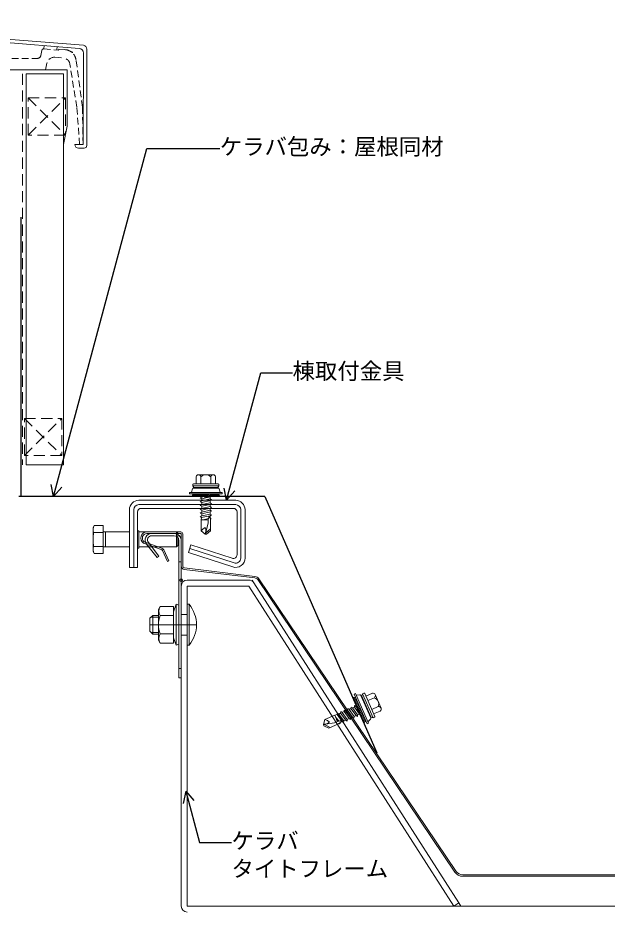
# Model space of a CAD drawing. Units: millimetres at full size, sheet at 1:3; details may follow other scales. Extents: x -1262 to 3778, y -891 to 1036.
# Drawn here: x 1748.6 to 2064.7, y 162.7 to 642.2 of the extents above; entities that cross this region are included whole.
import ezdxf
from ezdxf.enums import TextEntityAlignment as Align

# ---------------------------------------------------------------- set-up
doc = ezdxf.new("R2010")
doc.units = ezdxf.units.MM
doc.header["$LTSCALE"] = 3
doc.header["$PDMODE"] = 32
doc.header["$PDSIZE"] = 1.5
for name, pattern in [('CHAIN2', [12, 9, -1, 1, -1]), ('DASHED1', [1.8, 1.2, -0.6]), ('DASHED2', [3, 2, -1])]:
    doc.linetypes.add(name, pattern=pattern)
for name, color, linetype, lineweight in [('0-6_名称1', 5, 'Continuous', 25), ('0-C_屋根2', 3, 'Continuous', 9), ('1-1_水切1', 134, 'Continuous', 30), ('1-5_捨て笠木', 3, 'Continuous', 9), ('2-7_ビス1', 7, 'Continuous', 5), ('2-A_タイトフレーム', 3, 'Continuous', 9), ('2-F_I金具', 7, 'Continuous', 5), ('3-0_吊子', 7, 'Continuous', 5), ('3-1_面戸', 7, 'DASHED2', 5), ('3-D_防水シート', 3, 'DASHED2', 9), ('4-A_笠木（別途）', 2, 'DASHED1', 18), ('4-B_外壁（別途1）', 2, 'Continuous', 18)]:
    doc.layers.add(name, color=color, linetype=linetype, lineweight=lineweight)
doc.styles.add('ＭＳ ゴシック', font='')
doc.styles.get('ＭＳ ゴシック').set_extended_font_data('MS Gothic')

msp = doc.modelspace()

# ---------------------------------------------------------------- linework, layer by layer
at = {"layer": '0-6_名称1'}
for p, q in [((1767.783, 385.211), (1766.438, 391.783)), ((1767.783, 385.211), (1772.234, 390.23)), ((1860.602, 383.211), (1859.257, 389.783)), ((1860.602, 383.211), (1865.053, 388.23)), ((1838.647, 227.114), (1837.302, 220.542)), ((1838.647, 227.114), (1843.098, 222.095))]:
    msp.add_line(p, q, dxfattribs=at)
for points in [[(1767.783, 385.211), (1817.843, 572.035), (1856.956, 572.035)], [(1860.602, 383.211), (1878.914, 451.552), (1895.987, 451.552)], [(1838.647, 227.114), (1846.057, 199.461), (1863.21, 199.461)]]:
    msp.add_lwpolyline(points, dxfattribs=at)
at = {"layer": '0-C_屋根2'}
for p, q in [((1836.047, 366.211), (1817.847, 366.211)), ((1836.047, 365.411), (1817.847, 365.411)), ((1836.247, 347.929), (1836.247, 365.211)), ((1837.047, 347.929), (1837.047, 365.211)), ((1825.559, 356.806), (1816.01, 360.282)), ((1816.386, 360.997), (1825.833, 357.558)), ((1826.849, 356.627), (1829.632, 350.659)), ((1875.689, 341.581), (1837.832, 346.142)), ((1875.785, 342.375), (1837.927, 346.936)), ((1877.25, 340.626), (1983.061, 183.617)), ((1877.914, 341.073), (1983.724, 184.064)), ((1987.198, 182.211), (2184.361, 182.211)), ((1987.197, 181.411), (2184.361, 181.411))]:
    msp.add_line(p, q, dxfattribs=at)
msp.add_lwpolyline([(1826.124, 356.289), (1828.907, 350.321), (1829.632, 350.659)], dxfattribs=at)
for centre, radius, start, end in [((1817.847, 362.962), 3.249, 90, 235.57982), ((1817.847, 362.962), 2.449, 90.00009, 233.37631), ((1836.047, 365.211), 1, 0, 90), ((1836.047, 365.211), 0.2, 0, 90), ((1825.217, 355.867), 1, 25, 70), ((1825.217, 355.867), 1.8, 25, 70), ((1838.047, 347.929), 1.8, 180, 263.13001), ((1838.047, 347.929), 1, 180, 263.13001), ((1875.426, 339.397), 2.2, 33.97654, 83.13001), ((1875.426, 339.397), 3, 33.97654, 83.13001), ((1987.207, 186.411), 5, 213.97654, 270.11492), ((1987.207, 186.411), 4.2, 213.97654, 270.11492)]:
    msp.add_arc(centre, radius, start, end, dxfattribs=at)
at = {"layer": '1-1_水切1'}
for p, q in [((1750.147, 535.211), (1750.147, 385.211)), ((1881.168, 385.211), (1749.147, 385.211)), ((1881.168, 385.211), (1941.098, 247.704))]:
    msp.add_line(p, q, dxfattribs=at)
at = {"layer": '1-5_捨て笠木'}
msp.add_lwpolyline([(1773.147, 574.211), (1775.147, 584.009), (1775.147, 614.211), (1597.147, 614.211), (1597.147, 584.009), (1599.147, 574.211)], dxfattribs=at)
at = {"layer": '2-7_ビス1'}
for p, q in [((1844.203, 395.853), (1844.203, 392.011)), ((1853.39, 396.911), (1845.516, 396.911)), ((1846.828, 395.853), (1846.828, 392.011)), ((1852.078, 395.853), (1852.078, 392.011)), ((1854.703, 395.853), (1854.703, 392.011)), ((1842.308, 389.364), (1841.768, 387.654)), ((1842.446, 390.903), (1842.446, 391.693)), ((1842.446, 390.903), (1856.459, 390.903)), ((1843.099, 390.125), (1842.446, 390.903)), ((1842.765, 392.011), (1856.141, 392.011)), ((1856.03, 389.771), (1842.876, 389.771)), ((1855.563, 390.011), (1843.343, 390.011)), ((1847.224, 390.011), (1847.224, 389.771)), ((1851.682, 390.011), (1851.682, 389.771)), ((1855.807, 390.125), (1856.459, 390.903)), ((1856.459, 390.903), (1856.459, 391.693)), ((1856.598, 389.364), (1857.138, 387.654)), ((1840.753, 387.491), (1840.753, 386.651)), ((1858.153, 387.491), (1840.753, 387.491)), ((1842.424, 386.651), (1842.064, 385.211)), ((1842.064, 385.211), (1856.841, 385.211)), ((1842.859, 385.211), (1842.223, 385.847)), ((1843.759, 385.211), (1842.403, 386.567)), ((1843.22, 386.651), (1844.66, 385.211)), ((1844.121, 386.651), (1845.561, 385.211)), ((1845.022, 386.651), (1846.462, 385.211)), ((1845.923, 386.651), (1847.363, 385.211)), ((1846.453, 384.488), (1847.224, 384.933)), ((1846.453, 384.488), (1847.224, 384.044)), ((1846.823, 386.651), (1848.263, 385.211)), ((1847.224, 384.933), (1847.224, 385.211)), ((1847.224, 384.933), (1848.449, 385.211)), ((1847.224, 384.044), (1851.682, 385.055)), ((1847.224, 384.044), (1847.224, 382.911)), ((1847.224, 382.911), (1851.682, 383.922)), ((1847.724, 386.651), (1849.164, 385.211)), ((1848.625, 386.651), (1850.065, 385.211)), ((1849.526, 386.651), (1850.966, 385.211)), ((1850.426, 386.651), (1851.866, 385.211)), ((1851.327, 386.651), (1852.767, 385.211)), ((1851.682, 385.055), (1851.953, 385.211)), ((1851.682, 385.055), (1851.682, 383.922)), ((1852.453, 383.477), (1851.682, 383.922)), ((1852.228, 386.651), (1853.668, 385.211)), ((1853.129, 386.651), (1854.569, 385.211)), ((1854.03, 386.651), (1855.47, 385.211)), ((1854.93, 386.651), (1856.37, 385.211)), ((1855.831, 386.651), (1856.698, 385.784)), ((1856.481, 386.651), (1856.841, 385.211)), ((1846.453, 382.466), (1847.224, 382.911)), ((1846.453, 382.466), (1847.224, 382.021)), ((1846.453, 380.444), (1847.224, 380.889)), ((1846.453, 378.421), (1847.224, 378.866)), ((1847.224, 382.021), (1851.682, 383.032)), ((1847.224, 382.021), (1847.224, 380.889)), ((1847.224, 380.889), (1851.682, 381.9)), ((1847.224, 378.866), (1851.682, 379.878)), ((1852.453, 383.477), (1851.682, 383.032)), ((1851.682, 383.032), (1851.682, 381.9)), ((1852.453, 381.455), (1851.682, 381.9)), ((1852.453, 381.455), (1851.682, 381.01)), ((1852.453, 379.433), (1851.682, 379.878)), ((1852.453, 379.433), (1851.682, 378.988)), ((1846.453, 376.399), (1847.224, 376.844)), ((1846.453, 376.399), (1847.224, 375.954)), ((1846.453, 374.377), (1847.224, 374.822)), ((1846.453, 374.377), (1847.139, 373.981)), ((1846.905, 372.655), (1847.139, 373.981)), ((1847.139, 373.981), (1851.682, 374.943)), ((1847.224, 376.844), (1851.682, 377.855)), ((1847.224, 375.954), (1851.682, 376.965)), ((1847.224, 375.954), (1847.224, 374.822)), ((1847.224, 374.822), (1851.682, 375.833)), ((1852.453, 377.41), (1851.682, 377.855)), ((1852.453, 377.41), (1851.682, 376.965)), ((1851.682, 376.965), (1851.682, 375.833)), ((1852.453, 375.388), (1851.682, 375.833)), ((1852.453, 375.388), (1851.682, 374.943)), ((1851.682, 374.943), (1851.682, 374.46)), ((1851.81, 373.737), (1851.682, 374.46)), ((1846.905, 372.655), (1846.905, 366.882)), ((1846.905, 372.655), (1850.708, 372.655)), ((1850.842, 373.456), (1848.077, 372.655)), ((1849.453, 372.655), (1850.74, 372.867)), ((1850.708, 370.883), (1849.454, 366.203)), ((1850.708, 372.655), (1850.708, 370.882)), ((1851.81, 373.737), (1851.744, 373.718)), ((1851.81, 373.737), (1852.186, 373.52)), ((1851.912, 373.06), (1851.929, 373.063)), ((1851.929, 373.063), (1852.186, 373.212)), ((1852.001, 372.655), (1851.929, 373.063)), ((1852.001, 372.655), (1852.001, 366.882)), ((1852.186, 373.52), (1852.186, 373.212)), ((1846.905, 366.882), (1849.134, 365.011)), ((1849.771, 365.011), (1849.134, 365.011)), ((1849.276, 365.54), (1852.001, 367.826)), ((1852.001, 366.882), (1849.771, 365.011)), ((1929.724, 279.508), (1928.954, 279.172)), ((1936.676, 263.557), (1929.724, 279.508)), ((1932.062, 278.83), (1930.279, 278.642)), ((1937.918, 266.414), (1932.663, 278.472)), ((1937.951, 266.938), (1933.069, 278.14)), ((1933.076, 278.409), (1933.528, 279.318)), ((1933.528, 279.318), (1934.252, 279.634)), ((1933.528, 279.318), (1939.127, 266.473)), ((1934.672, 279.469), (1940.016, 267.207)), ((1938.768, 279.686), (1935.246, 278.151)), ((1943.409, 271.686), (1940.262, 278.906)), ((1929.622, 277.64), (1928.158, 277.395)), ((1928.158, 277.395), (1934.062, 263.848)), ((1928.475, 276.667), (1928.804, 277.503)), ((1928.835, 275.841), (1929.536, 277.626)), ((1929.94, 276.91), (1929.195, 275.015)), ((1930.3, 276.085), (1929.555, 274.189)), ((1930.66, 275.259), (1929.915, 273.364)), ((1931.019, 274.433), (1930.275, 272.538)), ((1931.379, 273.607), (1930.635, 271.712)), ((1934.619, 274.583), (1934.399, 274.487)), ((1939.817, 277.28), (1936.295, 275.745)), ((1919.979, 269.043), (1919.89, 268.256)), ((1919.979, 269.043), (1920.695, 268.514)), ((1921.733, 268.967), (1920.695, 268.514)), ((1920.695, 268.514), (1923.403, 264.831)), ((1921.833, 269.851), (1921.733, 268.967)), ((1921.733, 268.967), (1924.441, 265.283)), ((1921.833, 269.851), (1922.549, 269.322)), ((1922.549, 269.322), (1925.257, 265.639)), ((1923.687, 270.659), (1924.403, 270.13)), ((1924.403, 270.13), (1927.111, 266.447)), ((1925.541, 271.467), (1926.257, 270.938)), ((1927.295, 271.391), (1926.257, 270.938)), ((1926.257, 270.938), (1928.965, 267.255)), ((1927.395, 272.275), (1927.295, 271.391)), ((1927.295, 271.391), (1930.003, 267.707)), ((1927.395, 272.275), (1928.111, 271.746)), ((1929.149, 272.199), (1928.111, 271.746)), ((1928.111, 271.746), (1930.819, 268.063)), ((1929.249, 273.083), (1929.149, 272.199)), ((1929.149, 272.199), (1931.857, 268.515)), ((1929.249, 273.083), (1929.964, 272.554)), ((1929.964, 272.554), (1930.219, 272.665)), ((1929.964, 272.554), (1930.709, 271.542)), ((1931.857, 268.515), (1930.819, 268.063)), ((1931.739, 272.782), (1930.995, 270.886)), ((1932.099, 271.956), (1931.354, 270.06)), ((1932.459, 271.13), (1931.714, 269.235)), ((1931.857, 268.515), (1932.109, 268.329)), ((1932.819, 270.304), (1932.074, 268.409)), ((1933.179, 269.479), (1932.434, 267.583)), ((1933.539, 268.653), (1932.794, 266.757)), ((1936.401, 270.496), (1936.181, 270.4)), ((1941.914, 272.467), (1938.392, 270.932)), ((1942.963, 270.06), (1939.441, 268.525)), ((1913.289, 265.634), (1912.465, 262.843)), ((1918.581, 267.94), (1913.289, 265.634)), ((1918.476, 263.746), (1913.686, 263.026)), ((1920.1, 264.454), (1918.476, 263.746)), ((1918.581, 267.94), (1919.89, 268.256)), ((1918.581, 267.94), (1920.1, 264.454)), ((1920.889, 264.651), (1919.049, 266.866)), ((1919.599, 265.605), (1920.308, 264.509)), ((1919.89, 268.256), (1922.588, 264.475)), ((1921.533, 263.877), (1921.484, 263.445)), ((1921.533, 263.877), (1921.49, 263.929)), ((1921.533, 263.877), (1922.145, 264.283)), ((1922.588, 264.475), (1922.145, 264.283)), ((1923.303, 263.947), (1922.588, 264.475)), ((1923.303, 263.947), (1923.403, 264.831)), ((1924.441, 265.283), (1923.403, 264.831)), ((1925.157, 264.755), (1924.441, 265.283)), ((1925.157, 264.755), (1925.257, 265.639)), ((1927.011, 265.563), (1926.295, 266.091)), ((1927.011, 265.563), (1927.111, 266.447)), ((1928.865, 266.37), (1928.149, 266.899)), ((1928.865, 266.37), (1928.965, 267.255)), ((1930.003, 267.707), (1928.965, 267.255)), ((1930.719, 267.179), (1930.003, 267.707)), ((1930.719, 267.179), (1930.819, 268.063)), ((1933.899, 267.827), (1933.154, 265.932)), ((1934.258, 267.001), (1933.514, 265.106)), ((1934.618, 266.176), (1933.874, 264.28)), ((1935.238, 264.754), (1934.062, 263.848)), ((1934.978, 265.35), (1934.53, 264.208)), ((1937.772, 265.731), (1936.42, 264.553)), ((1938.153, 266.76), (1939.127, 266.473)), ((1939.127, 266.473), (1939.851, 266.788)), ((1912.719, 262.259), (1912.465, 262.843)), ((1915.325, 260.963), (1912.719, 262.259)), ((1913.006, 262.924), (1916.19, 261.34)), ((1920.617, 263.269), (1915.325, 260.963)), ((1920.617, 263.269), (1920.963, 263.498)), ((1920.954, 263.512), (1920.963, 263.498)), ((1920.963, 263.498), (1921.202, 263.322)), ((1921.484, 263.445), (1921.202, 263.322))]:
    msp.add_line(p, q, dxfattribs=at)
for points in [[(1858.153, 387.491), (1858.153, 386.651), (1840.753, 386.651)], [(1846.453, 380.444), (1847.224, 379.999), (1847.224, 378.866)], [(1847.224, 379.999), (1851.682, 381.01), (1851.682, 379.878)], [(1847.224, 377.977), (1851.682, 378.988), (1851.682, 377.855)], [(1846.453, 378.421), (1847.224, 377.977), (1847.224, 376.844)], [(1852.001, 372.655), (1851.813, 373.47), (1851.628, 374.08), (1851.449, 374.46), (1851.281, 374.586), (1851.127, 374.448), (1850.982, 374.066), (1850.843, 373.461), (1850.708, 372.655)], [(1846.905, 366.882), (1847.274, 367.194), (1847.667, 367.533), (1848.063, 367.864), (1848.441, 368.153), (1848.778, 368.365), (1849.051, 368.467), (1849.241, 368.425), (1849.349, 368.18), (1849.413, 367.744), (1849.445, 367.208), (1849.455, 366.664), (1849.454, 366.203)], [(1849.453, 365.011), (1849.392, 365.143), (1849.338, 365.275), (1849.297, 365.407), (1849.276, 365.54), (1849.285, 365.705), (1849.324, 365.87), (1849.384, 366.037), (1849.454, 366.203)], [(1936.676, 263.557), (1935.906, 263.221), (1928.954, 279.172)], [(1923.687, 270.659), (1923.587, 269.775), (1922.549, 269.322)], [(1923.587, 269.775), (1926.295, 266.091), (1925.257, 265.639)], [(1925.541, 271.467), (1925.441, 270.583), (1924.403, 270.13)], [(1925.441, 270.583), (1928.149, 266.899), (1927.111, 266.447)], [(1913.289, 265.634), (1913.723, 265.421), (1914.19, 265.195), (1914.652, 264.964), (1915.068, 264.734), (1915.397, 264.51), (1915.6, 264.3), (1915.637, 264.109), (1915.455, 263.912), (1915.081, 263.679), (1914.603, 263.436), (1914.109, 263.209), (1913.686, 263.026)], [(1920.617, 263.269), (1921.289, 263.767), (1921.775, 264.18), (1922.051, 264.496), (1922.1, 264.7), (1921.911, 264.787), (1921.504, 264.767), (1920.894, 264.652), (1920.1, 264.454)], [(1912.592, 262.551), (1912.688, 262.659), (1912.788, 262.762), (1912.893, 262.852), (1913.006, 262.924), (1913.161, 262.982), (1913.328, 263.012), (1913.505, 263.024), (1913.686, 263.026)]]:
    msp.add_lwpolyline(points, dxfattribs=at)
for centre, radius, start, end in [((1845.516, 395.568), 1.343, 12.25461, 167.74538), ((1849.453, 393.126), 3.785, 46.09561, 133.90437), ((1853.39, 395.568), 1.343, 12.25461, 167.74538), ((1842.876, 389.171), 0.6, 90, 161.24339), ((1842.765, 391.693), 0.319, 90, 180), ((1843.343, 390.33), 0.319, 220, 270), ((1855.563, 390.33), 0.319, 270, 320), ((1856.03, 389.171), 0.6, 18.75661, 90), ((1856.141, 391.693), 0.319, 0, 90), ((1841.541, 387.731), 0.24, 270, 341.24339), ((1857.365, 387.731), 0.24, 198.75661, 270), ((1930.259, 278.881), 0.24, 203.54915, 274.79255), ((1932.113, 278.232), 0.6, 23.54915, 94.79255), ((1933.361, 278.267), 0.319, 153.54915, 203.54915), ((1934.38, 279.342), 0.319, 23.54915, 113.54915), ((1939.031, 278.369), 1.343, 305.80376, 101.29453), ((1938.365, 273.784), 3.785, 339.64476, 67.45352), ((1942.177, 271.15), 1.343, 305.80376, 101.29453), ((1936.581, 264.375), 0.24, 132.30576, 203.54915), ((1937.368, 266.175), 0.6, 312.30576, 23.54915), ((1938.243, 267.066), 0.319, 203.54915, 253.54915), ((1939.724, 267.08), 0.319, 293.54915, 23.54915)]:
    msp.add_arc(centre, radius, start, end, dxfattribs=at)
at = {"layer": '2-7_ビス1', "color": 5}
for p in [(1849.453, 385.211), (1931.11, 270.621)]:
    msp.add_point(p, dxfattribs=at)
at = {"layer": '2-A_タイトフレーム'}
for p, q in [((1836.247, 337.211), (1836.247, 165.411)), ((1872.496, 340.411), (1839.447, 340.411)), ((1839.447, 337.211), (1839.447, 165.411)), ((1872.496, 337.211), (1839.447, 337.211)), ((1982.448, 165.411), (1872.496, 337.211)), ((1875.191, 338.936), (1874.247, 340.411)), ((1985.143, 167.136), (1875.191, 338.936)), ((2086.247, 165.411), (1839.447, 165.411)), ((1985.143, 167.136), (1982.448, 165.411)), ((1986.247, 165.411), (1985.143, 167.136))]:
    msp.add_line(p, q, dxfattribs=at)
at = {"layer": '2-A_タイトフレーム', "linetype": 'DASHED2'}
for p, q in [((1839.247, 321.911), (1836.247, 321.911)), ((1839.247, 310.911), (1836.247, 310.911))]:
    msp.add_line(p, q, dxfattribs=at)
at = {"layer": '2-A_タイトフレーム'}
for centre, start, end in [((1839.447, 337.211), 90, 180), ((1872.496, 337.211), 32.61924, 90), ((1839.447, 165.411), 180, 270)]:
    msp.add_arc(centre, 3.2, start, end, dxfattribs=at)
msp.add_point((1836.247, 340.411), dxfattribs=at)
at = {"layer": '2-F_I金具'}
for p, q in [((1865.468, 383.211), (1813.468, 383.211)), ((1865.468, 380.911), (1813.468, 380.911)), ((1864.168, 378.911), (1814.768, 378.911)), ((1808.468, 378.211), (1808.468, 347.211)), ((1810.768, 378.211), (1810.768, 347.211)), ((1812.768, 376.911), (1812.768, 347.211)), ((1866.168, 376.911), (1866.168, 354)), ((1868.168, 378.211), (1868.168, 352.211)), ((1870.468, 378.211), (1870.468, 352.211)), ((1788.947, 368.711), (1789.527, 369.717)), ((1794.447, 369.717), (1789.527, 369.717)), ((1794.447, 369.717), (1794.447, 354.706)), ((1788.947, 368.711), (1788.947, 355.711)), ((1794.447, 365.964), (1789.262, 365.964)), ((1794.447, 366.211), (1808.468, 366.211)), ((1795.619, 366.211), (1795.619, 358.211)), ((1812.768, 366.861), (1813.468, 366.861)), ((1813.468, 366.861), (1813.468, 357.561)), ((1833.77, 366.211), (1813.468, 366.211)), ((1834.447, 365.535), (1833.77, 366.211)), ((1834.447, 365.535), (1834.447, 358.888)), ((1788.947, 355.711), (1789.527, 354.706)), ((1794.447, 358.458), (1789.262, 358.458)), ((1794.447, 358.211), (1808.468, 358.211)), ((1812.768, 357.561), (1813.468, 357.561)), ((1834.447, 358.888), (1833.77, 358.211)), ((1840.147, 355.181), (1841.476, 359.271)), ((1863.923, 347.456), (1840.147, 355.181)), ((1864.634, 349.643), (1840.858, 357.369)), ((1863.55, 352.098), (1841.476, 359.271)), ((1794.447, 354.706), (1789.527, 354.706)), ((1808.468, 347.211), (1812.768, 347.211))]:
    msp.add_line(p, q, dxfattribs=at)
msp.add_lwpolyline([(1833.77, 366.211), (1833.77, 358.211), (1813.468, 358.211)], dxfattribs=at)
for centre, radius, start, end in [((1813.468, 378.211), 5, 90, 180), ((1813.468, 378.211), 2.7, 90, 180), ((1814.768, 376.911), 2, 90, 180), ((1864.168, 376.911), 2, 0, 90), ((1865.468, 378.211), 5, 0, 90), ((1865.468, 378.211), 2.7, 0, 90), ((1793.203, 367.571), 4.256, 149.72153, 202.17946), ((1811.463, 362.211), 22.517, 170.40586, 189.59414), ((1793.203, 356.852), 4.256, 157.82054, 210.27847), ((1864.168, 354), 2, 252, 0), ((1865.468, 352.211), 5, 252, 0), ((1865.468, 352.211), 2.7, 252, 0)]:
    msp.add_arc(centre, radius, start, end, dxfattribs=at)
at = {"layer": '3-0_吊子'}
for p, q in [((1820.447, 365.411), (1832.547, 365.411)), ((1817.689, 359.756), (1823.324, 352.543)), ((1818.635, 360.495), (1824.27, 353.282)), ((1820.447, 364.211), (1832.547, 364.211)), ((1835.047, 361.711), (1835.047, 287.911)), ((1824.27, 353.282), (1823.324, 352.543)), ((1836.247, 350.268), (1835.047, 350.268)), ((1824.95, 326.226), (1824.047, 324.661)), ((1832.047, 326.226), (1824.95, 326.226)), ((1832.047, 306.596), (1832.047, 326.226)), ((1833.539, 327.389), (1832.139, 323.447)), ((1833.539, 305.433), (1833.539, 327.389)), ((1833.539, 327.389), (1835.047, 326.854)), ((1839.447, 327.411), (1840.447, 327.411)), ((1839.447, 305.411), (1839.447, 327.411)), ((1840.447, 305.411), (1840.447, 327.411)), ((1820.947, 321.411), (1819.447, 319.911)), ((1824.047, 321.411), (1820.947, 321.411)), ((1820.947, 311.411), (1820.947, 321.411)), ((1824.047, 324.661), (1824.047, 308.161)), ((1832.047, 321.319), (1824.95, 321.319)), ((1819.447, 312.911), (1819.447, 319.911)), ((1824.047, 320.511), (1820.047, 320.511)), ((1820.947, 311.411), (1819.447, 312.911)), ((1824.047, 312.311), (1820.047, 312.311)), ((1824.047, 311.411), (1820.947, 311.411)), ((1824.95, 306.596), (1824.047, 308.161)), ((1832.047, 311.504), (1824.951, 311.504)), ((1833.539, 305.433), (1832.139, 309.376)), ((1832.047, 306.596), (1824.95, 306.596)), ((1833.539, 305.433), (1835.047, 305.968)), ((1839.447, 305.411), (1840.447, 305.411)), ((1836.247, 292.911), (1835.047, 292.911))]:
    msp.add_line(p, q, dxfattribs=at)
at = {"layer": '3-0_吊子', "linetype": 'CHAIN2'}
for p, q in [((1841.247, 316.411), (1819.447, 316.411)), ((1830.047, 316.411), (1844.447, 316.411))]:
    msp.add_line(p, q, dxfattribs=at)
at = {"layer": '3-0_吊子'}
msp.add_lwpolyline([(1836.247, 361.711), (1836.247, 287.911), (1835.047, 287.911)], dxfattribs=at)
for centre, radius, start, end in [((1820.447, 361.911), 3.5, 90, 218), ((1832.547, 361.711), 3.7, 0, 90), ((1820.447, 361.911), 2.3, 90, 218), ((1832.547, 361.711), 2.5, 0, 90), ((1829.2, 323.772), 4.907, 150, 210), ((1827.322, 316.411), 17.125, 320.03379, 39.96621), ((1837.826, 316.411), 13.779, 159.136, 200.864), ((1833.647, 322.911), 1.6, 160.45091, 180), ((1829.2, 309.05), 4.907, 150, 210), ((1833.647, 309.911), 1.6, 180, 199.54909)]:
    msp.add_arc(centre, radius, start, end, dxfattribs=at)
at = {"layer": '3-1_面戸'}
for p, q in [((1754.147, 579.211), (1774.147, 599.211)), ((1754.147, 599.211), (1774.147, 579.211)), ((1752.147, 407.211), (1772.147, 427.211)), ((1752.147, 427.211), (1772.147, 407.211))]:
    msp.add_line(p, q, dxfattribs=at)
for points in [[(1754.147, 579.211), (1754.147, 599.211), (1774.147, 599.211), (1774.147, 579.211)], [(1752.147, 407.211), (1752.147, 427.211), (1772.147, 427.211), (1772.147, 407.211)]]:
    msp.add_lwpolyline(points, close=True, dxfattribs=at)
at = {"layer": '3-D_防水シート'}
msp.add_line((1751.147, 612.211), (1751.147, 402.211), dxfattribs=at)
at = {"layer": '4-A_笠木（別途）', "linetype": 'Continuous'}
for p, q in [((1598.286, 640.419), (1781.537, 625.809)), ((1598.997, 642.168), (1783.891, 627.427)), ((1783.647, 574.211), (1783.839, 623.307)), ((1785.647, 625.442), (1785.647, 573.711)), ((1779.147, 574.211), (1783.647, 574.211)), ((1781.147, 572.211), (1784.147, 572.211))]:
    msp.add_line(p, q, dxfattribs=at)
at = {"layer": '4-A_笠木（別途）'}
for p, q in [((1761.477, 624.713), (1760.96, 622.032)), ((1762.538, 625.521), (1762.679, 627.313)), ((1762.538, 625.521), (1770.323, 624.906)), ((1769.516, 624.97), (1769.657, 626.756)), ((1770.647, 625.382), (1773.915, 625.124)), ((1770.647, 625.205), (1770.647, 625.382)), ((1685.947, 620.411), (1758.996, 620.411)), ((1768.461, 621.041), (1772.926, 620.688)), ((1783.247, 594.211), (1779.846, 619.51)), ((1595.664, 614.211), (1763.524, 614.211)), ((1764.219, 617.811), (1763.524, 614.211)), ((1780.247, 594.211), (1776.561, 617.33)), ((1781.747, 574.211), (1780.247, 594.211))]:
    msp.add_line(p, q, dxfattribs=at)
msp.add_lwpolyline([(1783.247, 594.211), (1783.647, 574.211), (1781.147, 574.211)], dxfattribs=at)
for centre, radius, start, end in [((1762.459, 624.524), 1, 85.48683, 169.07299), ((1770.347, 625.205), 0.3, 265.48683, 0), ((1773.404, 618.644), 6.5, 51.89494, 85.48683), ((1777.647, 623.568), 0.3, 317.92796, 140.57261), ((1773.404, 618.644), 6.5, 7.65616, 46.60563), ((1758.996, 622.411), 2, 270, 349.07299), ((1768.146, 617.053), 4, 85.48683, 169.07299), ((1772.611, 616.701), 4, 9.05822, 85.48683)]:
    msp.add_arc(centre, radius, start, end, dxfattribs=at)
at = {"layer": '4-A_笠木（別途）', "linetype": 'Continuous'}
for centre, radius, start, end in [((1781.339, 623.317), 2.5, 359.77619, 85.44162), ((1783.647, 625.442), 2, 0, 82.99062), ((1781.147, 574.211), 2, 180, 270), ((1784.147, 573.711), 1.5, 270, 0)]:
    msp.add_arc(centre, radius, start, end, dxfattribs=at)
at = {"layer": '4-B_外壁（別途1）'}
for p, q in [((1753.147, 612.211), (1773.147, 612.211)), ((1753.147, 612.211), (1753.147, 402.211)), ((1773.147, 612.211), (1773.147, 402.211)), ((1753.147, 402.211), (1773.147, 402.211))]:
    msp.add_line(p, q, dxfattribs=at)

# ---------------------------------------------------------------- texts
at = {"layer": '0-6_名称1', "style": 'ＭＳ ゴシック'}
for s, p in [('ケラバ包み：屋根同材', (1856.956, 566.035)), ('棟取付金具', (1895.987, 445.552)), ('ケラバ\u3000\u3000\u3000\u3000', (1863.21, 193.461)), ('タイトフレーム', (1863.21, 178.461))]:
    msp.add_text(s, height=8.798, dxfattribs=at).set_placement(p, align=Align.BOTTOM_LEFT)

doc.saveas('drawing.dxf')
